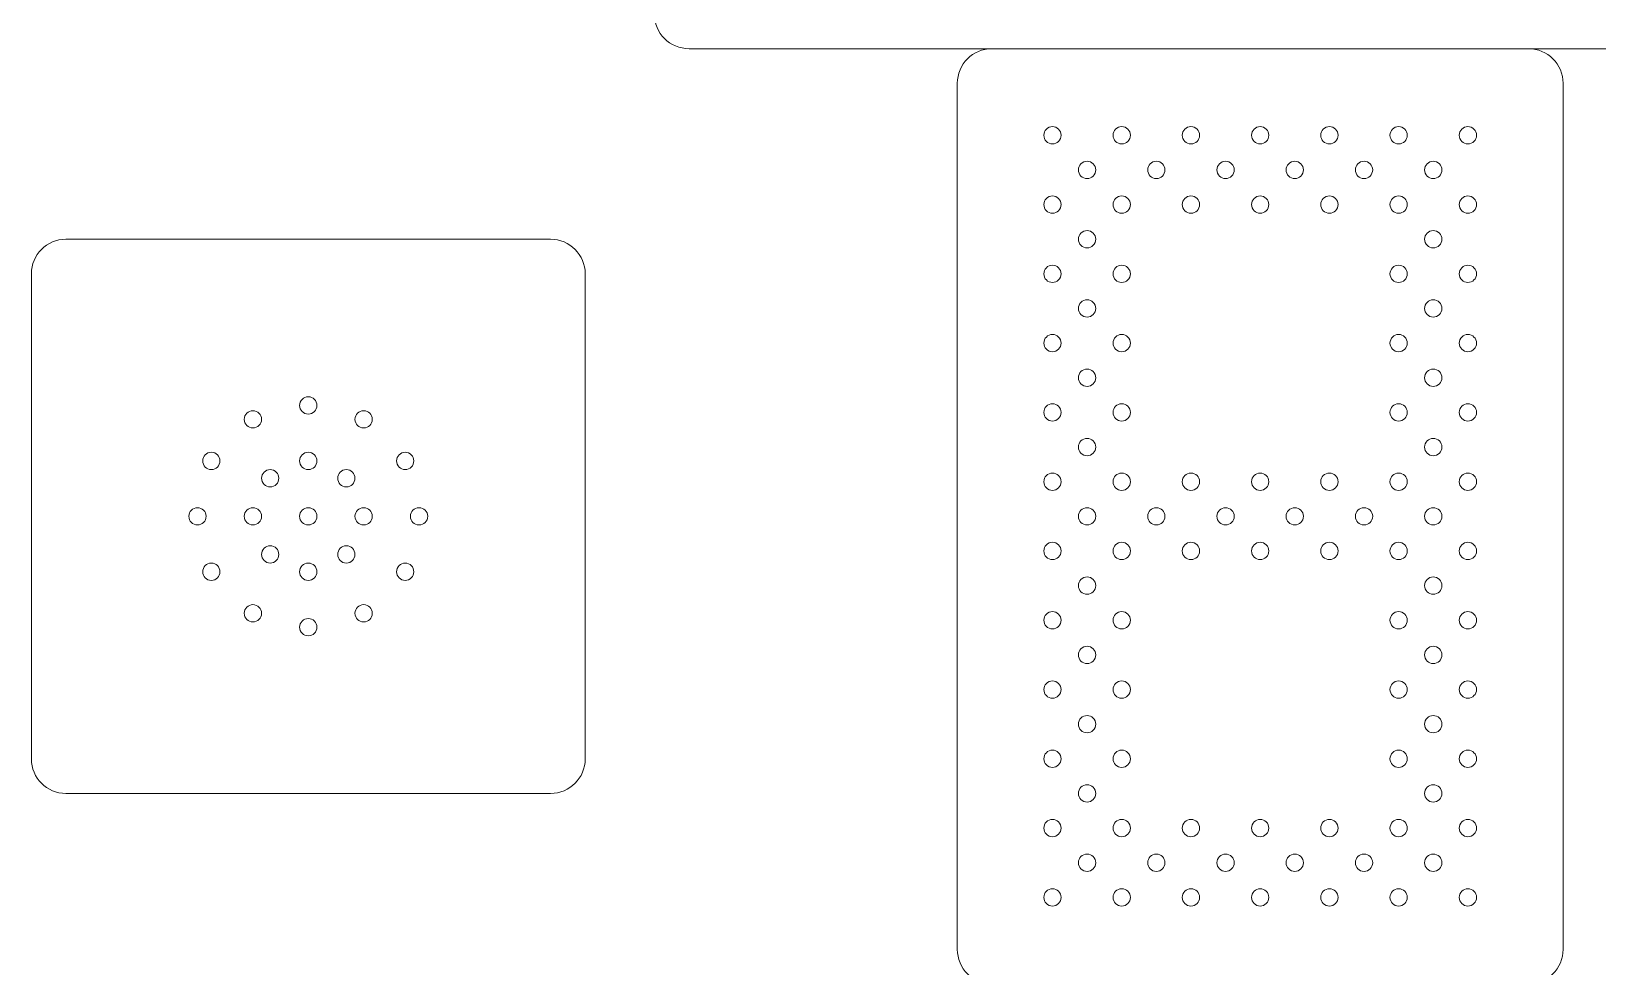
# Model space of a CAD drawing. Header units: inches. Extents: x 300 to 400, y -177 to 73.
# Drawn here: x 354.68 to 377.31, y -35.02 to -21.52 of the extents above; entities that cross this region are included whole.
import ezdxf

# ---------------------------------------------------------------- set-up
doc = ezdxf.new("R2010")
doc.units = ezdxf.units.IN
doc.header["$MEASUREMENT"] = 0
doc.layers.add('ScoreBone', color=5, linetype='Continuous')

msp = doc.modelspace()

# ---------------------------------------------------------------- linework, layer by layer
at = {"layer": 'ScoreBone', "lineweight": 5}
for points in [[(364.182, -21.768), (363.905, -21.768), (363.682, -21.543), (363.682, -21.268)], [(380.682, -21.768), (380.682, -21.768), (364.182, -21.768), (364.182, -21.768)], [(368.057, -22.268), (368.057, -21.992), (368.281, -21.768), (368.557, -21.768)], [(368.557, -21.768), (368.557, -21.768), (376.307, -21.768), (376.307, -21.768)], [(376.307, -21.768), (376.582, -21.768), (376.807, -21.992), (376.807, -22.268)], [(368.057, -34.768), (368.057, -34.768), (368.057, -22.268), (368.057, -22.268)], [(376.807, -22.268), (376.807, -22.268), (376.807, -34.768), (376.807, -34.768)], [(354.682, -25.018), (354.682, -24.742), (354.905, -24.518), (355.182, -24.518)], [(355.182, -24.518), (355.182, -24.518), (362.182, -24.518), (362.182, -24.518)], [(362.182, -24.518), (362.458, -24.518), (362.682, -24.742), (362.682, -25.018)], [(354.682, -32.018), (354.682, -32.018), (354.682, -25.018), (354.682, -25.018)], [(362.682, -25.018), (362.682, -25.018), (362.682, -32.018), (362.682, -32.018)], [(355.182, -32.518), (354.905, -32.518), (354.682, -32.295), (354.682, -32.018)], [(362.682, -32.018), (362.682, -32.295), (362.458, -32.518), (362.182, -32.518)], [(362.182, -32.518), (362.182, -32.518), (355.182, -32.518), (355.182, -32.518)], [(368.557, -35.268), (368.281, -35.268), (368.057, -35.044), (368.057, -34.768)], [(376.807, -34.768), (376.807, -35.044), (376.582, -35.268), (376.307, -35.268)]]:
    msp.add_open_spline(points, degree=3, dxfattribs=at)
for points in [[(369.557, -23.018), (369.557, -23.087), (369.5, -23.143), (369.432, -23.143), (369.363, -23.143), (369.307, -23.087), (369.307, -23.018), (369.307, -22.949), (369.363, -22.893), (369.432, -22.893), (369.5, -22.893), (369.557, -22.949), (369.557, -23.018)], [(370.557, -23.018), (370.557, -23.087), (370.5, -23.143), (370.432, -23.143), (370.363, -23.143), (370.307, -23.087), (370.307, -23.018), (370.307, -22.949), (370.363, -22.893), (370.432, -22.893), (370.5, -22.893), (370.557, -22.949), (370.557, -23.018)], [(371.557, -23.018), (371.557, -23.087), (371.5, -23.143), (371.432, -23.143), (371.363, -23.143), (371.307, -23.087), (371.307, -23.018), (371.307, -22.949), (371.363, -22.893), (371.432, -22.893), (371.5, -22.893), (371.557, -22.949), (371.557, -23.018)], [(372.557, -23.018), (372.557, -23.087), (372.5, -23.143), (372.432, -23.143), (372.363, -23.143), (372.307, -23.087), (372.307, -23.018), (372.307, -22.949), (372.363, -22.893), (372.432, -22.893), (372.5, -22.893), (372.557, -22.949), (372.557, -23.018)], [(373.557, -23.018), (373.557, -23.087), (373.5, -23.143), (373.432, -23.143), (373.363, -23.143), (373.307, -23.087), (373.307, -23.018), (373.307, -22.949), (373.363, -22.893), (373.432, -22.893), (373.5, -22.893), (373.557, -22.949), (373.557, -23.018)], [(374.557, -23.018), (374.557, -23.087), (374.5, -23.143), (374.432, -23.143), (374.363, -23.143), (374.307, -23.087), (374.307, -23.018), (374.307, -22.949), (374.363, -22.893), (374.432, -22.893), (374.5, -22.893), (374.557, -22.949), (374.557, -23.018)], [(375.557, -23.018), (375.557, -23.087), (375.5, -23.143), (375.432, -23.143), (375.363, -23.143), (375.307, -23.087), (375.307, -23.018), (375.307, -22.949), (375.363, -22.893), (375.432, -22.893), (375.5, -22.893), (375.557, -22.949), (375.557, -23.018)], [(370.057, -23.518), (370.057, -23.587), (370, -23.643), (369.932, -23.643), (369.863, -23.643), (369.807, -23.587), (369.807, -23.518), (369.807, -23.449), (369.863, -23.393), (369.932, -23.393), (370, -23.393), (370.057, -23.449), (370.057, -23.518)], [(371.057, -23.518), (371.057, -23.587), (371, -23.643), (370.932, -23.643), (370.863, -23.643), (370.807, -23.587), (370.807, -23.518), (370.807, -23.449), (370.863, -23.393), (370.932, -23.393), (371, -23.393), (371.057, -23.449), (371.057, -23.518)], [(372.057, -23.518), (372.057, -23.587), (372, -23.643), (371.932, -23.643), (371.863, -23.643), (371.807, -23.587), (371.807, -23.518), (371.807, -23.449), (371.863, -23.393), (371.932, -23.393), (372, -23.393), (372.057, -23.449), (372.057, -23.518)], [(373.057, -23.518), (373.057, -23.587), (373, -23.643), (372.932, -23.643), (372.863, -23.643), (372.807, -23.587), (372.807, -23.518), (372.807, -23.449), (372.863, -23.393), (372.932, -23.393), (373, -23.393), (373.057, -23.449), (373.057, -23.518)], [(374.057, -23.518), (374.057, -23.587), (374, -23.643), (373.932, -23.643), (373.863, -23.643), (373.807, -23.587), (373.807, -23.518), (373.807, -23.449), (373.863, -23.393), (373.932, -23.393), (374, -23.393), (374.057, -23.449), (374.057, -23.518)], [(375.057, -23.518), (375.057, -23.587), (375, -23.643), (374.932, -23.643), (374.863, -23.643), (374.807, -23.587), (374.807, -23.518), (374.807, -23.449), (374.863, -23.393), (374.932, -23.393), (375, -23.393), (375.057, -23.449), (375.057, -23.518)], [(369.557, -24.018), (369.557, -24.087), (369.5, -24.143), (369.432, -24.143), (369.363, -24.143), (369.307, -24.087), (369.307, -24.018), (369.307, -23.949), (369.363, -23.893), (369.432, -23.893), (369.5, -23.893), (369.557, -23.949), (369.557, -24.018)], [(370.557, -24.018), (370.557, -24.087), (370.5, -24.143), (370.432, -24.143), (370.363, -24.143), (370.307, -24.087), (370.307, -24.018), (370.307, -23.949), (370.363, -23.893), (370.432, -23.893), (370.5, -23.893), (370.557, -23.949), (370.557, -24.018)], [(371.557, -24.018), (371.557, -24.087), (371.5, -24.143), (371.432, -24.143), (371.363, -24.143), (371.307, -24.087), (371.307, -24.018), (371.307, -23.949), (371.363, -23.893), (371.432, -23.893), (371.5, -23.893), (371.557, -23.949), (371.557, -24.018)], [(372.557, -24.018), (372.557, -24.087), (372.5, -24.143), (372.432, -24.143), (372.363, -24.143), (372.307, -24.087), (372.307, -24.018), (372.307, -23.949), (372.363, -23.893), (372.432, -23.893), (372.5, -23.893), (372.557, -23.949), (372.557, -24.018)], [(373.557, -24.018), (373.557, -24.087), (373.5, -24.143), (373.432, -24.143), (373.363, -24.143), (373.307, -24.087), (373.307, -24.018), (373.307, -23.949), (373.363, -23.893), (373.432, -23.893), (373.5, -23.893), (373.557, -23.949), (373.557, -24.018)], [(374.557, -24.018), (374.557, -24.087), (374.5, -24.143), (374.432, -24.143), (374.363, -24.143), (374.307, -24.087), (374.307, -24.018), (374.307, -23.949), (374.363, -23.893), (374.432, -23.893), (374.5, -23.893), (374.557, -23.949), (374.557, -24.018)], [(375.557, -24.018), (375.557, -24.087), (375.5, -24.143), (375.432, -24.143), (375.363, -24.143), (375.307, -24.087), (375.307, -24.018), (375.307, -23.949), (375.363, -23.893), (375.432, -23.893), (375.5, -23.893), (375.557, -23.949), (375.557, -24.018)], [(370.057, -24.518), (370.057, -24.587), (370, -24.643), (369.932, -24.643), (369.863, -24.643), (369.807, -24.587), (369.807, -24.518), (369.807, -24.449), (369.863, -24.393), (369.932, -24.393), (370, -24.393), (370.057, -24.449), (370.057, -24.518)], [(375.057, -24.518), (375.057, -24.587), (375, -24.643), (374.932, -24.643), (374.863, -24.643), (374.807, -24.587), (374.807, -24.518), (374.807, -24.449), (374.863, -24.393), (374.932, -24.393), (375, -24.393), (375.057, -24.449), (375.057, -24.518)], [(369.557, -25.018), (369.557, -25.087), (369.5, -25.143), (369.432, -25.143), (369.363, -25.143), (369.307, -25.087), (369.307, -25.018), (369.307, -24.949), (369.363, -24.893), (369.432, -24.893), (369.5, -24.893), (369.557, -24.949), (369.557, -25.018)], [(370.557, -25.018), (370.557, -25.087), (370.5, -25.143), (370.432, -25.143), (370.363, -25.143), (370.307, -25.087), (370.307, -25.018), (370.307, -24.949), (370.363, -24.893), (370.432, -24.893), (370.5, -24.893), (370.557, -24.949), (370.557, -25.018)], [(374.557, -25.018), (374.557, -25.087), (374.5, -25.143), (374.432, -25.143), (374.363, -25.143), (374.307, -25.087), (374.307, -25.018), (374.307, -24.949), (374.363, -24.893), (374.432, -24.893), (374.5, -24.893), (374.557, -24.949), (374.557, -25.018)], [(375.557, -25.018), (375.557, -25.087), (375.5, -25.143), (375.432, -25.143), (375.363, -25.143), (375.307, -25.087), (375.307, -25.018), (375.307, -24.949), (375.363, -24.893), (375.432, -24.893), (375.5, -24.893), (375.557, -24.949), (375.557, -25.018)], [(370.057, -25.518), (370.057, -25.587), (370, -25.643), (369.932, -25.643), (369.863, -25.643), (369.807, -25.587), (369.807, -25.518), (369.807, -25.449), (369.863, -25.393), (369.932, -25.393), (370, -25.393), (370.057, -25.449), (370.057, -25.518)], [(375.057, -25.518), (375.057, -25.587), (375, -25.643), (374.932, -25.643), (374.863, -25.643), (374.807, -25.587), (374.807, -25.518), (374.807, -25.449), (374.863, -25.393), (374.932, -25.393), (375, -25.393), (375.057, -25.449), (375.057, -25.518)], [(369.557, -26.018), (369.557, -26.087), (369.5, -26.143), (369.432, -26.143), (369.363, -26.143), (369.307, -26.087), (369.307, -26.018), (369.307, -25.949), (369.363, -25.893), (369.432, -25.893), (369.5, -25.893), (369.557, -25.949), (369.557, -26.018)], [(370.557, -26.018), (370.557, -26.087), (370.5, -26.143), (370.432, -26.143), (370.363, -26.143), (370.307, -26.087), (370.307, -26.018), (370.307, -25.949), (370.363, -25.893), (370.432, -25.893), (370.5, -25.893), (370.557, -25.949), (370.557, -26.018)], [(374.557, -26.018), (374.557, -26.087), (374.5, -26.143), (374.432, -26.143), (374.363, -26.143), (374.307, -26.087), (374.307, -26.018), (374.307, -25.949), (374.363, -25.893), (374.432, -25.893), (374.5, -25.893), (374.557, -25.949), (374.557, -26.018)], [(375.557, -26.018), (375.557, -26.087), (375.5, -26.143), (375.432, -26.143), (375.363, -26.143), (375.307, -26.087), (375.307, -26.018), (375.307, -25.949), (375.363, -25.893), (375.432, -25.893), (375.5, -25.893), (375.557, -25.949), (375.557, -26.018)], [(370.057, -26.518), (370.057, -26.587), (370, -26.643), (369.932, -26.643), (369.863, -26.643), (369.807, -26.587), (369.807, -26.518), (369.807, -26.449), (369.863, -26.393), (369.932, -26.393), (370, -26.393), (370.057, -26.449), (370.057, -26.518)], [(375.057, -26.518), (375.057, -26.587), (375, -26.643), (374.932, -26.643), (374.863, -26.643), (374.807, -26.587), (374.807, -26.518), (374.807, -26.449), (374.863, -26.393), (374.932, -26.393), (375, -26.393), (375.057, -26.449), (375.057, -26.518)], [(358.807, -26.918), (358.807, -26.987), (358.751, -27.043), (358.682, -27.043), (358.612, -27.043), (358.557, -26.987), (358.557, -26.918), (358.557, -26.849), (358.612, -26.793), (358.682, -26.793), (358.751, -26.793), (358.807, -26.849), (358.807, -26.918)], [(369.557, -27.018), (369.557, -27.087), (369.5, -27.143), (369.432, -27.143), (369.363, -27.143), (369.307, -27.087), (369.307, -27.018), (369.307, -26.949), (369.363, -26.893), (369.432, -26.893), (369.5, -26.893), (369.557, -26.949), (369.557, -27.018)], [(370.557, -27.018), (370.557, -27.087), (370.5, -27.143), (370.432, -27.143), (370.363, -27.143), (370.307, -27.087), (370.307, -27.018), (370.307, -26.949), (370.363, -26.893), (370.432, -26.893), (370.5, -26.893), (370.557, -26.949), (370.557, -27.018)], [(374.557, -27.018), (374.557, -27.087), (374.5, -27.143), (374.432, -27.143), (374.363, -27.143), (374.307, -27.087), (374.307, -27.018), (374.307, -26.949), (374.363, -26.893), (374.432, -26.893), (374.5, -26.893), (374.557, -26.949), (374.557, -27.018)], [(375.557, -27.018), (375.557, -27.087), (375.5, -27.143), (375.432, -27.143), (375.363, -27.143), (375.307, -27.087), (375.307, -27.018), (375.307, -26.949), (375.363, -26.893), (375.432, -26.893), (375.5, -26.893), (375.557, -26.949), (375.557, -27.018)], [(358.007, -27.118), (358.007, -27.187), (357.951, -27.243), (357.882, -27.243), (357.813, -27.243), (357.757, -27.187), (357.757, -27.118), (357.757, -27.049), (357.813, -26.993), (357.882, -26.993), (357.951, -26.993), (358.007, -27.049), (358.007, -27.118)], [(359.607, -27.118), (359.607, -27.187), (359.551, -27.243), (359.482, -27.243), (359.413, -27.243), (359.357, -27.187), (359.357, -27.118), (359.357, -27.049), (359.413, -26.993), (359.482, -26.993), (359.551, -26.993), (359.607, -27.049), (359.607, -27.118)], [(357.407, -27.718), (357.407, -27.787), (357.351, -27.843), (357.282, -27.843), (357.213, -27.843), (357.157, -27.787), (357.157, -27.718), (357.157, -27.649), (357.213, -27.593), (357.282, -27.593), (357.351, -27.593), (357.407, -27.649), (357.407, -27.718)], [(358.807, -27.718), (358.807, -27.787), (358.751, -27.843), (358.682, -27.843), (358.612, -27.843), (358.557, -27.787), (358.557, -27.718), (358.557, -27.649), (358.612, -27.593), (358.682, -27.593), (358.751, -27.593), (358.807, -27.649), (358.807, -27.718)], [(360.207, -27.718), (360.207, -27.787), (360.151, -27.843), (360.082, -27.843), (360.013, -27.843), (359.957, -27.787), (359.957, -27.718), (359.957, -27.649), (360.013, -27.593), (360.082, -27.593), (360.151, -27.593), (360.207, -27.649), (360.207, -27.718)], [(370.057, -27.518), (370.057, -27.587), (370, -27.643), (369.932, -27.643), (369.863, -27.643), (369.807, -27.587), (369.807, -27.518), (369.807, -27.449), (369.863, -27.393), (369.932, -27.393), (370, -27.393), (370.057, -27.449), (370.057, -27.518)], [(375.057, -27.518), (375.057, -27.587), (375, -27.643), (374.932, -27.643), (374.863, -27.643), (374.807, -27.587), (374.807, -27.518), (374.807, -27.449), (374.863, -27.393), (374.932, -27.393), (375, -27.393), (375.057, -27.449), (375.057, -27.518)], [(358.257, -27.968), (358.257, -28.037), (358.201, -28.093), (358.132, -28.093), (358.063, -28.093), (358.007, -28.037), (358.007, -27.968), (358.007, -27.899), (358.063, -27.843), (358.132, -27.843), (358.201, -27.843), (358.257, -27.899), (358.257, -27.968)], [(359.357, -27.968), (359.357, -28.037), (359.301, -28.093), (359.232, -28.093), (359.163, -28.093), (359.107, -28.037), (359.107, -27.968), (359.107, -27.899), (359.163, -27.843), (359.232, -27.843), (359.301, -27.843), (359.357, -27.899), (359.357, -27.968)], [(369.557, -28.018), (369.557, -28.087), (369.5, -28.143), (369.432, -28.143), (369.363, -28.143), (369.307, -28.087), (369.307, -28.018), (369.307, -27.949), (369.363, -27.893), (369.432, -27.893), (369.5, -27.893), (369.557, -27.949), (369.557, -28.018)], [(370.557, -28.018), (370.557, -28.087), (370.5, -28.143), (370.432, -28.143), (370.363, -28.143), (370.307, -28.087), (370.307, -28.018), (370.307, -27.949), (370.363, -27.893), (370.432, -27.893), (370.5, -27.893), (370.557, -27.949), (370.557, -28.018)], [(371.557, -28.018), (371.557, -28.087), (371.5, -28.143), (371.432, -28.143), (371.363, -28.143), (371.307, -28.087), (371.307, -28.018), (371.307, -27.949), (371.363, -27.893), (371.432, -27.893), (371.5, -27.893), (371.557, -27.949), (371.557, -28.018)], [(372.557, -28.018), (372.557, -28.087), (372.5, -28.143), (372.432, -28.143), (372.363, -28.143), (372.307, -28.087), (372.307, -28.018), (372.307, -27.949), (372.363, -27.893), (372.432, -27.893), (372.5, -27.893), (372.557, -27.949), (372.557, -28.018)], [(373.557, -28.018), (373.557, -28.087), (373.5, -28.143), (373.432, -28.143), (373.363, -28.143), (373.307, -28.087), (373.307, -28.018), (373.307, -27.949), (373.363, -27.893), (373.432, -27.893), (373.5, -27.893), (373.557, -27.949), (373.557, -28.018)], [(374.557, -28.018), (374.557, -28.087), (374.5, -28.143), (374.432, -28.143), (374.363, -28.143), (374.307, -28.087), (374.307, -28.018), (374.307, -27.949), (374.363, -27.893), (374.432, -27.893), (374.5, -27.893), (374.557, -27.949), (374.557, -28.018)], [(375.557, -28.018), (375.557, -28.087), (375.5, -28.143), (375.432, -28.143), (375.363, -28.143), (375.307, -28.087), (375.307, -28.018), (375.307, -27.949), (375.363, -27.893), (375.432, -27.893), (375.5, -27.893), (375.557, -27.949), (375.557, -28.018)], [(357.207, -28.518), (357.207, -28.588), (357.151, -28.643), (357.082, -28.643), (357.013, -28.643), (356.957, -28.588), (356.957, -28.518), (356.957, -28.449), (357.013, -28.393), (357.082, -28.393), (357.151, -28.393), (357.207, -28.449), (357.207, -28.518)], [(358.007, -28.518), (358.007, -28.588), (357.951, -28.643), (357.882, -28.643), (357.813, -28.643), (357.757, -28.588), (357.757, -28.518), (357.757, -28.449), (357.813, -28.393), (357.882, -28.393), (357.951, -28.393), (358.007, -28.449), (358.007, -28.518)], [(358.807, -28.518), (358.807, -28.588), (358.751, -28.643), (358.682, -28.643), (358.612, -28.643), (358.557, -28.588), (358.557, -28.518), (358.557, -28.449), (358.612, -28.393), (358.682, -28.393), (358.751, -28.393), (358.807, -28.449), (358.807, -28.518)], [(359.607, -28.518), (359.607, -28.588), (359.551, -28.643), (359.482, -28.643), (359.413, -28.643), (359.357, -28.588), (359.357, -28.518), (359.357, -28.449), (359.413, -28.393), (359.482, -28.393), (359.551, -28.393), (359.607, -28.449), (359.607, -28.518)], [(360.407, -28.518), (360.407, -28.588), (360.351, -28.643), (360.282, -28.643), (360.213, -28.643), (360.157, -28.588), (360.157, -28.518), (360.157, -28.449), (360.213, -28.393), (360.282, -28.393), (360.351, -28.393), (360.407, -28.449), (360.407, -28.518)], [(370.057, -28.518), (370.057, -28.587), (370, -28.643), (369.932, -28.643), (369.863, -28.643), (369.807, -28.587), (369.807, -28.518), (369.807, -28.449), (369.863, -28.393), (369.932, -28.393), (370, -28.393), (370.057, -28.449), (370.057, -28.518)], [(371.057, -28.518), (371.057, -28.587), (371, -28.643), (370.932, -28.643), (370.863, -28.643), (370.807, -28.587), (370.807, -28.518), (370.807, -28.449), (370.863, -28.393), (370.932, -28.393), (371, -28.393), (371.057, -28.449), (371.057, -28.518)], [(372.057, -28.518), (372.057, -28.587), (372, -28.643), (371.932, -28.643), (371.863, -28.643), (371.807, -28.587), (371.807, -28.518), (371.807, -28.449), (371.863, -28.393), (371.932, -28.393), (372, -28.393), (372.057, -28.449), (372.057, -28.518)], [(373.057, -28.518), (373.057, -28.587), (373, -28.643), (372.932, -28.643), (372.863, -28.643), (372.807, -28.587), (372.807, -28.518), (372.807, -28.449), (372.863, -28.393), (372.932, -28.393), (373, -28.393), (373.057, -28.449), (373.057, -28.518)], [(374.057, -28.518), (374.057, -28.587), (374, -28.643), (373.932, -28.643), (373.863, -28.643), (373.807, -28.587), (373.807, -28.518), (373.807, -28.449), (373.863, -28.393), (373.932, -28.393), (374, -28.393), (374.057, -28.449), (374.057, -28.518)], [(375.057, -28.518), (375.057, -28.587), (375, -28.643), (374.932, -28.643), (374.863, -28.643), (374.807, -28.587), (374.807, -28.518), (374.807, -28.449), (374.863, -28.393), (374.932, -28.393), (375, -28.393), (375.057, -28.449), (375.057, -28.518)], [(358.257, -29.068), (358.257, -29.137), (358.201, -29.193), (358.132, -29.193), (358.063, -29.193), (358.007, -29.137), (358.007, -29.068), (358.007, -28.999), (358.063, -28.943), (358.132, -28.943), (358.201, -28.943), (358.257, -28.999), (358.257, -29.068)], [(359.357, -29.068), (359.357, -29.137), (359.301, -29.193), (359.232, -29.193), (359.163, -29.193), (359.107, -29.137), (359.107, -29.068), (359.107, -28.999), (359.163, -28.943), (359.232, -28.943), (359.301, -28.943), (359.357, -28.999), (359.357, -29.068)], [(369.557, -29.018), (369.557, -29.087), (369.5, -29.143), (369.432, -29.143), (369.363, -29.143), (369.307, -29.087), (369.307, -29.018), (369.307, -28.949), (369.363, -28.893), (369.432, -28.893), (369.5, -28.893), (369.557, -28.949), (369.557, -29.018)], [(370.557, -29.018), (370.557, -29.087), (370.5, -29.143), (370.432, -29.143), (370.363, -29.143), (370.307, -29.087), (370.307, -29.018), (370.307, -28.949), (370.363, -28.893), (370.432, -28.893), (370.5, -28.893), (370.557, -28.949), (370.557, -29.018)], [(371.557, -29.018), (371.557, -29.087), (371.5, -29.143), (371.432, -29.143), (371.363, -29.143), (371.307, -29.087), (371.307, -29.018), (371.307, -28.949), (371.363, -28.893), (371.432, -28.893), (371.5, -28.893), (371.557, -28.949), (371.557, -29.018)], [(372.557, -29.018), (372.557, -29.087), (372.5, -29.143), (372.432, -29.143), (372.363, -29.143), (372.307, -29.087), (372.307, -29.018), (372.307, -28.949), (372.363, -28.893), (372.432, -28.893), (372.5, -28.893), (372.557, -28.949), (372.557, -29.018)], [(373.557, -29.018), (373.557, -29.087), (373.5, -29.143), (373.432, -29.143), (373.363, -29.143), (373.307, -29.087), (373.307, -29.018), (373.307, -28.949), (373.363, -28.893), (373.432, -28.893), (373.5, -28.893), (373.557, -28.949), (373.557, -29.018)], [(374.557, -29.018), (374.557, -29.087), (374.5, -29.143), (374.432, -29.143), (374.363, -29.143), (374.307, -29.087), (374.307, -29.018), (374.307, -28.949), (374.363, -28.893), (374.432, -28.893), (374.5, -28.893), (374.557, -28.949), (374.557, -29.018)], [(375.557, -29.018), (375.557, -29.087), (375.5, -29.143), (375.432, -29.143), (375.363, -29.143), (375.307, -29.087), (375.307, -29.018), (375.307, -28.949), (375.363, -28.893), (375.432, -28.893), (375.5, -28.893), (375.557, -28.949), (375.557, -29.018)], [(357.407, -29.318), (357.407, -29.387), (357.351, -29.443), (357.282, -29.443), (357.213, -29.443), (357.157, -29.387), (357.157, -29.318), (357.157, -29.249), (357.213, -29.193), (357.282, -29.193), (357.351, -29.193), (357.407, -29.249), (357.407, -29.318)], [(358.807, -29.318), (358.807, -29.387), (358.751, -29.443), (358.682, -29.443), (358.612, -29.443), (358.557, -29.387), (358.557, -29.318), (358.557, -29.249), (358.612, -29.193), (358.682, -29.193), (358.751, -29.193), (358.807, -29.249), (358.807, -29.318)], [(360.207, -29.318), (360.207, -29.387), (360.151, -29.443), (360.082, -29.443), (360.013, -29.443), (359.957, -29.387), (359.957, -29.318), (359.957, -29.249), (360.013, -29.193), (360.082, -29.193), (360.151, -29.193), (360.207, -29.249), (360.207, -29.318)], [(370.057, -29.518), (370.057, -29.587), (370, -29.643), (369.932, -29.643), (369.863, -29.643), (369.807, -29.587), (369.807, -29.518), (369.807, -29.449), (369.863, -29.393), (369.932, -29.393), (370, -29.393), (370.057, -29.449), (370.057, -29.518)], [(375.057, -29.518), (375.057, -29.587), (375, -29.643), (374.932, -29.643), (374.863, -29.643), (374.807, -29.587), (374.807, -29.518), (374.807, -29.449), (374.863, -29.393), (374.932, -29.393), (375, -29.393), (375.057, -29.449), (375.057, -29.518)], [(358.007, -29.918), (358.007, -29.987), (357.951, -30.043), (357.882, -30.043), (357.813, -30.043), (357.757, -29.987), (357.757, -29.918), (357.757, -29.849), (357.813, -29.793), (357.882, -29.793), (357.951, -29.793), (358.007, -29.849), (358.007, -29.918)], [(359.607, -29.918), (359.607, -29.987), (359.551, -30.043), (359.482, -30.043), (359.413, -30.043), (359.357, -29.987), (359.357, -29.918), (359.357, -29.849), (359.413, -29.793), (359.482, -29.793), (359.551, -29.793), (359.607, -29.849), (359.607, -29.918)], [(358.807, -30.118), (358.807, -30.187), (358.751, -30.243), (358.682, -30.243), (358.612, -30.243), (358.557, -30.187), (358.557, -30.118), (358.557, -30.049), (358.612, -29.993), (358.682, -29.993), (358.751, -29.993), (358.807, -30.049), (358.807, -30.118)], [(369.557, -30.018), (369.557, -30.087), (369.5, -30.143), (369.432, -30.143), (369.363, -30.143), (369.307, -30.087), (369.307, -30.018), (369.307, -29.949), (369.363, -29.893), (369.432, -29.893), (369.5, -29.893), (369.557, -29.949), (369.557, -30.018)], [(369.557, -30.018), (369.557, -30.087), (369.5, -30.143), (369.432, -30.143), (369.363, -30.143), (369.307, -30.087), (369.307, -30.018), (369.307, -29.949), (369.363, -29.893), (369.432, -29.893), (369.5, -29.893), (369.557, -29.949), (369.557, -30.018)], [(370.557, -30.018), (370.557, -30.087), (370.5, -30.143), (370.432, -30.143), (370.363, -30.143), (370.307, -30.087), (370.307, -30.018), (370.307, -29.949), (370.363, -29.893), (370.432, -29.893), (370.5, -29.893), (370.557, -29.949), (370.557, -30.018)], [(370.557, -30.018), (370.557, -30.087), (370.5, -30.143), (370.432, -30.143), (370.363, -30.143), (370.307, -30.087), (370.307, -30.018), (370.307, -29.949), (370.363, -29.893), (370.432, -29.893), (370.5, -29.893), (370.557, -29.949), (370.557, -30.018)], [(374.557, -30.018), (374.557, -30.087), (374.5, -30.143), (374.432, -30.143), (374.363, -30.143), (374.307, -30.087), (374.307, -30.018), (374.307, -29.949), (374.363, -29.893), (374.432, -29.893), (374.5, -29.893), (374.557, -29.949), (374.557, -30.018)], [(374.557, -30.018), (374.557, -30.087), (374.5, -30.143), (374.432, -30.143), (374.363, -30.143), (374.307, -30.087), (374.307, -30.018), (374.307, -29.949), (374.363, -29.893), (374.432, -29.893), (374.5, -29.893), (374.557, -29.949), (374.557, -30.018)], [(375.557, -30.018), (375.557, -30.087), (375.5, -30.143), (375.432, -30.143), (375.363, -30.143), (375.307, -30.087), (375.307, -30.018), (375.307, -29.949), (375.363, -29.893), (375.432, -29.893), (375.5, -29.893), (375.557, -29.949), (375.557, -30.018)], [(375.557, -30.018), (375.557, -30.087), (375.5, -30.143), (375.432, -30.143), (375.363, -30.143), (375.307, -30.087), (375.307, -30.018), (375.307, -29.949), (375.363, -29.893), (375.432, -29.893), (375.5, -29.893), (375.557, -29.949), (375.557, -30.018)], [(370.057, -30.518), (370.057, -30.587), (370, -30.643), (369.932, -30.643), (369.863, -30.643), (369.807, -30.587), (369.807, -30.518), (369.807, -30.449), (369.863, -30.393), (369.932, -30.393), (370, -30.393), (370.057, -30.449), (370.057, -30.518)], [(370.057, -30.518), (370.057, -30.587), (370, -30.643), (369.932, -30.643), (369.863, -30.643), (369.807, -30.587), (369.807, -30.518), (369.807, -30.449), (369.863, -30.393), (369.932, -30.393), (370, -30.393), (370.057, -30.449), (370.057, -30.518)], [(375.057, -30.518), (375.057, -30.587), (375, -30.643), (374.932, -30.643), (374.863, -30.643), (374.807, -30.587), (374.807, -30.518), (374.807, -30.449), (374.863, -30.393), (374.932, -30.393), (375, -30.393), (375.057, -30.449), (375.057, -30.518)], [(375.057, -30.518), (375.057, -30.587), (375, -30.643), (374.932, -30.643), (374.863, -30.643), (374.807, -30.587), (374.807, -30.518), (374.807, -30.449), (374.863, -30.393), (374.932, -30.393), (375, -30.393), (375.057, -30.449), (375.057, -30.518)], [(369.557, -31.018), (369.557, -31.087), (369.5, -31.143), (369.432, -31.143), (369.363, -31.143), (369.307, -31.087), (369.307, -31.018), (369.307, -30.949), (369.363, -30.893), (369.432, -30.893), (369.5, -30.893), (369.557, -30.949), (369.557, -31.018)], [(370.557, -31.018), (370.557, -31.087), (370.5, -31.143), (370.432, -31.143), (370.363, -31.143), (370.307, -31.087), (370.307, -31.018), (370.307, -30.949), (370.363, -30.893), (370.432, -30.893), (370.5, -30.893), (370.557, -30.949), (370.557, -31.018)], [(374.557, -31.018), (374.557, -31.087), (374.5, -31.143), (374.432, -31.143), (374.363, -31.143), (374.307, -31.087), (374.307, -31.018), (374.307, -30.949), (374.363, -30.893), (374.432, -30.893), (374.5, -30.893), (374.557, -30.949), (374.557, -31.018)], [(375.557, -31.018), (375.557, -31.087), (375.5, -31.143), (375.432, -31.143), (375.363, -31.143), (375.307, -31.087), (375.307, -31.018), (375.307, -30.949), (375.363, -30.893), (375.432, -30.893), (375.5, -30.893), (375.557, -30.949), (375.557, -31.018)], [(370.057, -31.518), (370.057, -31.587), (370, -31.643), (369.932, -31.643), (369.863, -31.643), (369.807, -31.587), (369.807, -31.518), (369.807, -31.449), (369.863, -31.393), (369.932, -31.393), (370, -31.393), (370.057, -31.449), (370.057, -31.518)], [(375.057, -31.518), (375.057, -31.587), (375, -31.643), (374.932, -31.643), (374.863, -31.643), (374.807, -31.587), (374.807, -31.518), (374.807, -31.449), (374.863, -31.393), (374.932, -31.393), (375, -31.393), (375.057, -31.449), (375.057, -31.518)], [(369.557, -32.018), (369.557, -32.087), (369.5, -32.143), (369.432, -32.143), (369.363, -32.143), (369.307, -32.087), (369.307, -32.018), (369.307, -31.949), (369.363, -31.893), (369.432, -31.893), (369.5, -31.893), (369.557, -31.949), (369.557, -32.018)], [(370.557, -32.018), (370.557, -32.087), (370.5, -32.143), (370.432, -32.143), (370.363, -32.143), (370.307, -32.087), (370.307, -32.018), (370.307, -31.949), (370.363, -31.893), (370.432, -31.893), (370.5, -31.893), (370.557, -31.949), (370.557, -32.018)], [(374.557, -32.018), (374.557, -32.087), (374.5, -32.143), (374.432, -32.143), (374.363, -32.143), (374.307, -32.087), (374.307, -32.018), (374.307, -31.949), (374.363, -31.893), (374.432, -31.893), (374.5, -31.893), (374.557, -31.949), (374.557, -32.018)], [(375.557, -32.018), (375.557, -32.087), (375.5, -32.143), (375.432, -32.143), (375.363, -32.143), (375.307, -32.087), (375.307, -32.018), (375.307, -31.949), (375.363, -31.893), (375.432, -31.893), (375.5, -31.893), (375.557, -31.949), (375.557, -32.018)], [(370.057, -32.518), (370.057, -32.587), (370, -32.643), (369.932, -32.643), (369.863, -32.643), (369.807, -32.587), (369.807, -32.518), (369.807, -32.449), (369.863, -32.393), (369.932, -32.393), (370, -32.393), (370.057, -32.449), (370.057, -32.518)], [(375.057, -32.518), (375.057, -32.587), (375, -32.643), (374.932, -32.643), (374.863, -32.643), (374.807, -32.587), (374.807, -32.518), (374.807, -32.449), (374.863, -32.393), (374.932, -32.393), (375, -32.393), (375.057, -32.449), (375.057, -32.518)], [(369.557, -33.018), (369.557, -33.087), (369.5, -33.143), (369.432, -33.143), (369.363, -33.143), (369.307, -33.087), (369.307, -33.018), (369.307, -32.949), (369.363, -32.893), (369.432, -32.893), (369.5, -32.893), (369.557, -32.949), (369.557, -33.018)], [(370.557, -33.018), (370.557, -33.087), (370.5, -33.143), (370.432, -33.143), (370.363, -33.143), (370.307, -33.087), (370.307, -33.018), (370.307, -32.949), (370.363, -32.893), (370.432, -32.893), (370.5, -32.893), (370.557, -32.949), (370.557, -33.018)], [(371.557, -33.018), (371.557, -33.087), (371.5, -33.143), (371.432, -33.143), (371.363, -33.143), (371.307, -33.087), (371.307, -33.018), (371.307, -32.949), (371.363, -32.893), (371.432, -32.893), (371.5, -32.893), (371.557, -32.949), (371.557, -33.018)], [(372.557, -33.018), (372.557, -33.087), (372.5, -33.143), (372.432, -33.143), (372.363, -33.143), (372.307, -33.087), (372.307, -33.018), (372.307, -32.949), (372.363, -32.893), (372.432, -32.893), (372.5, -32.893), (372.557, -32.949), (372.557, -33.018)], [(373.557, -33.018), (373.557, -33.087), (373.5, -33.143), (373.432, -33.143), (373.363, -33.143), (373.307, -33.087), (373.307, -33.018), (373.307, -32.949), (373.363, -32.893), (373.432, -32.893), (373.5, -32.893), (373.557, -32.949), (373.557, -33.018)], [(374.557, -33.018), (374.557, -33.087), (374.5, -33.143), (374.432, -33.143), (374.363, -33.143), (374.307, -33.087), (374.307, -33.018), (374.307, -32.949), (374.363, -32.893), (374.432, -32.893), (374.5, -32.893), (374.557, -32.949), (374.557, -33.018)], [(375.557, -33.018), (375.557, -33.087), (375.5, -33.143), (375.432, -33.143), (375.363, -33.143), (375.307, -33.087), (375.307, -33.018), (375.307, -32.949), (375.363, -32.893), (375.432, -32.893), (375.5, -32.893), (375.557, -32.949), (375.557, -33.018)], [(370.057, -33.518), (370.057, -33.587), (370, -33.643), (369.932, -33.643), (369.863, -33.643), (369.807, -33.587), (369.807, -33.518), (369.807, -33.449), (369.863, -33.393), (369.932, -33.393), (370, -33.393), (370.057, -33.449), (370.057, -33.518)], [(371.057, -33.518), (371.057, -33.587), (371, -33.643), (370.932, -33.643), (370.863, -33.643), (370.807, -33.587), (370.807, -33.518), (370.807, -33.449), (370.863, -33.393), (370.932, -33.393), (371, -33.393), (371.057, -33.449), (371.057, -33.518)], [(372.057, -33.518), (372.057, -33.587), (372, -33.643), (371.932, -33.643), (371.863, -33.643), (371.807, -33.587), (371.807, -33.518), (371.807, -33.449), (371.863, -33.393), (371.932, -33.393), (372, -33.393), (372.057, -33.449), (372.057, -33.518)], [(373.057, -33.518), (373.057, -33.587), (373, -33.643), (372.932, -33.643), (372.863, -33.643), (372.807, -33.587), (372.807, -33.518), (372.807, -33.449), (372.863, -33.393), (372.932, -33.393), (373, -33.393), (373.057, -33.449), (373.057, -33.518)], [(374.057, -33.518), (374.057, -33.587), (374, -33.643), (373.932, -33.643), (373.863, -33.643), (373.807, -33.587), (373.807, -33.518), (373.807, -33.449), (373.863, -33.393), (373.932, -33.393), (374, -33.393), (374.057, -33.449), (374.057, -33.518)], [(375.057, -33.518), (375.057, -33.587), (375, -33.643), (374.932, -33.643), (374.863, -33.643), (374.807, -33.587), (374.807, -33.518), (374.807, -33.449), (374.863, -33.393), (374.932, -33.393), (375, -33.393), (375.057, -33.449), (375.057, -33.518)], [(369.557, -34.018), (369.557, -34.087), (369.5, -34.143), (369.432, -34.143), (369.363, -34.143), (369.307, -34.087), (369.307, -34.018), (369.307, -33.949), (369.363, -33.893), (369.432, -33.893), (369.5, -33.893), (369.557, -33.949), (369.557, -34.018)], [(370.557, -34.018), (370.557, -34.087), (370.5, -34.143), (370.432, -34.143), (370.363, -34.143), (370.307, -34.087), (370.307, -34.018), (370.307, -33.949), (370.363, -33.893), (370.432, -33.893), (370.5, -33.893), (370.557, -33.949), (370.557, -34.018)], [(371.557, -34.018), (371.557, -34.087), (371.5, -34.143), (371.432, -34.143), (371.363, -34.143), (371.307, -34.087), (371.307, -34.018), (371.307, -33.949), (371.363, -33.893), (371.432, -33.893), (371.5, -33.893), (371.557, -33.949), (371.557, -34.018)], [(372.557, -34.018), (372.557, -34.087), (372.5, -34.143), (372.432, -34.143), (372.363, -34.143), (372.307, -34.087), (372.307, -34.018), (372.307, -33.949), (372.363, -33.893), (372.432, -33.893), (372.5, -33.893), (372.557, -33.949), (372.557, -34.018)], [(373.557, -34.018), (373.557, -34.087), (373.5, -34.143), (373.432, -34.143), (373.363, -34.143), (373.307, -34.087), (373.307, -34.018), (373.307, -33.949), (373.363, -33.893), (373.432, -33.893), (373.5, -33.893), (373.557, -33.949), (373.557, -34.018)], [(374.557, -34.018), (374.557, -34.087), (374.5, -34.143), (374.432, -34.143), (374.363, -34.143), (374.307, -34.087), (374.307, -34.018), (374.307, -33.949), (374.363, -33.893), (374.432, -33.893), (374.5, -33.893), (374.557, -33.949), (374.557, -34.018)], [(375.557, -34.018), (375.557, -34.087), (375.5, -34.143), (375.432, -34.143), (375.363, -34.143), (375.307, -34.087), (375.307, -34.018), (375.307, -33.949), (375.363, -33.893), (375.432, -33.893), (375.5, -33.893), (375.557, -33.949), (375.557, -34.018)]]:
    msp.add_open_spline(points, degree=3, knots=[0, 0, 0, 0, 1, 1, 1, 2, 2, 2, 3, 3, 3, 4, 4, 4, 4], dxfattribs=at)

doc.saveas('drawing.dxf')
